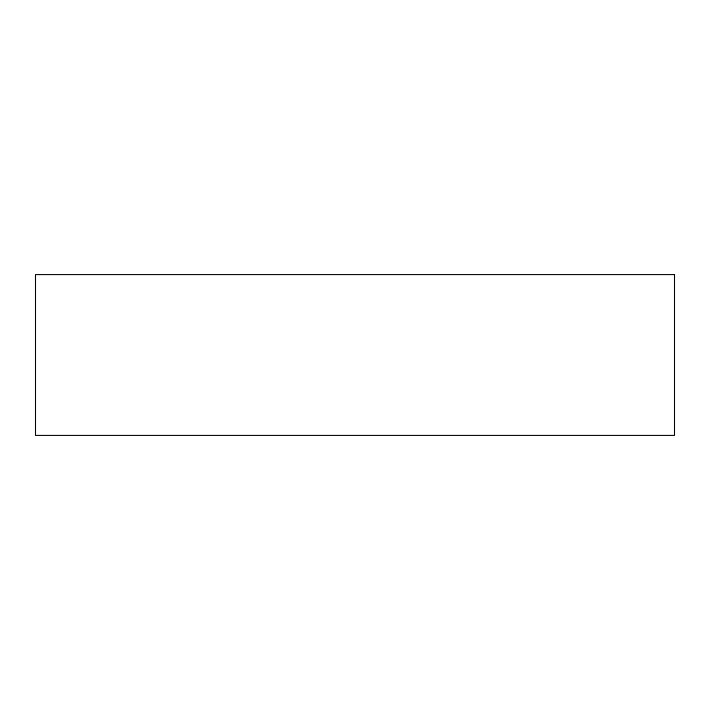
<?xml version="1.0" encoding="UTF-8"?>
<svg xmlns="http://www.w3.org/2000/svg" width="710" height="710" viewBox="0 0 710 710"><rect width="100%" height="100%" fill="white"/><g stroke="black" fill="none" stroke-linecap="round" stroke-linejoin="round"><path stroke-width="1.06" d="M674.5 274.584L35.5 274.584L35.5 435.416L674.5 435.416L674.5 274.584"/></g></svg>
